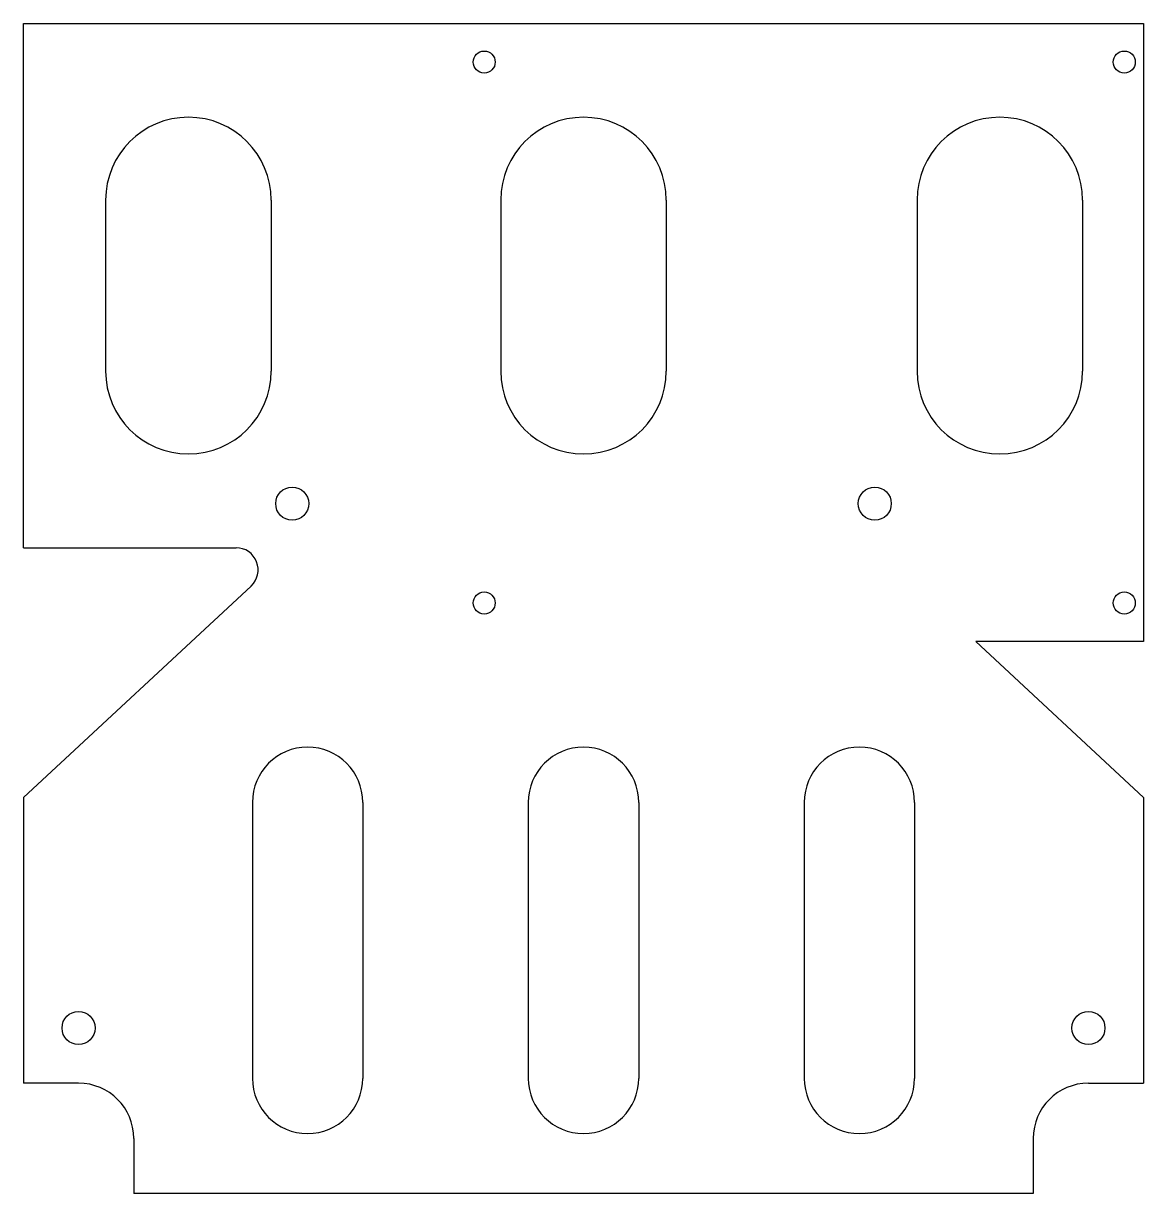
# Model space of a CAD drawing. Extents: x -51 to 51, y -90 to 16.
import ezdxf

# ---------------------------------------------------------------- set-up
doc = ezdxf.new("R2010")
doc.units = 0
doc.layers.add('VISIBLE', color=7, linetype='CONTINUOUS')

msp = doc.modelspace()

# ---------------------------------------------------------------- linework, layer by layer
at = {"layer": 'VISIBLE'}
for p, q in [((-50.75, -31.5), (-50.75, 16)), ((-50.75, 16), (50.75, 16)), ((50.75, 16), (50.75, -40)), ((-43.3, 0), (-43.3, -15.5)), ((-28.3, 0), (-28.3, -15.5)), ((7.5, 0), (7.5, -15.5)), ((45.22, 0), (45.22, -15.5)), ((-7.5, 0), (-7.5, -15.5)), ((30.22, 0), (30.22, -15.5)), ((-50.75, -31.5), (-31.48, -31.5)), ((-30.12, -34.97), (-50.75, -54.13)), ((35.54, -40), (50.75, -54.13)), ((50.75, -40), (35.54, -40)), ((-50.75, -54.13), (-50.75, -80)), ((-30, -54.56), (-30, -79.56)), ((-20, -54.56), (-20, -79.56)), ((-5, -54.56), (-5, -79.56)), ((5, -54.56), (5, -79.56)), ((20, -54.56), (20, -79.56)), ((30, -54.56), (30, -79.56)), ((50.75, -54.13), (50.75, -80)), ((-45.75, -80), (-50.75, -80)), ((45.75, -80), (50.75, -80)), ((-40.75, -85), (-40.75, -90)), ((40.75, -85), (40.75, -90)), ((40.75, -90), (-40.75, -90))]:
    msp.add_line(p, q, dxfattribs=at)
for centre, radius in [((-9, 12.5), 1), ((49, 12.5), 1), ((-26.39, -27.5), 1.5), ((26.39, -27.5), 1.5), ((-9, -36.5), 1), ((49, -36.5), 1), ((-45.75, -75), 1.5), ((45.75, -75), 1.5)]:
    msp.add_circle(centre, radius, dxfattribs=at)
for centre, radius, start, end in [((-35.8, 0), 7.5, 0, 180), ((0, 0), 7.5, 0, 180), ((37.72, 0), 7.5, 0, 180), ((-35.8, -15.5), 7.5, 180, 0), ((0, -15.5), 7.5, 180, 0), ((37.72, -15.5), 7.5, 180, 0), ((-31.48, -33.5), 2, 312.8861, 90), ((-25, -54.56), 5, 0, 180), ((0, -54.56), 5, 0, 180), ((25, -54.56), 5, 0, 180), ((-45.75, -85), 5, 0, 90), ((-25, -79.56), 5, 180, 0), ((0, -79.56), 5, 180, 0), ((25, -79.56), 5, 180, 0), ((45.75, -85), 5, 90, 180)]:
    msp.add_arc(centre, radius, start, end, dxfattribs=at)

doc.saveas('drawing.dxf')
